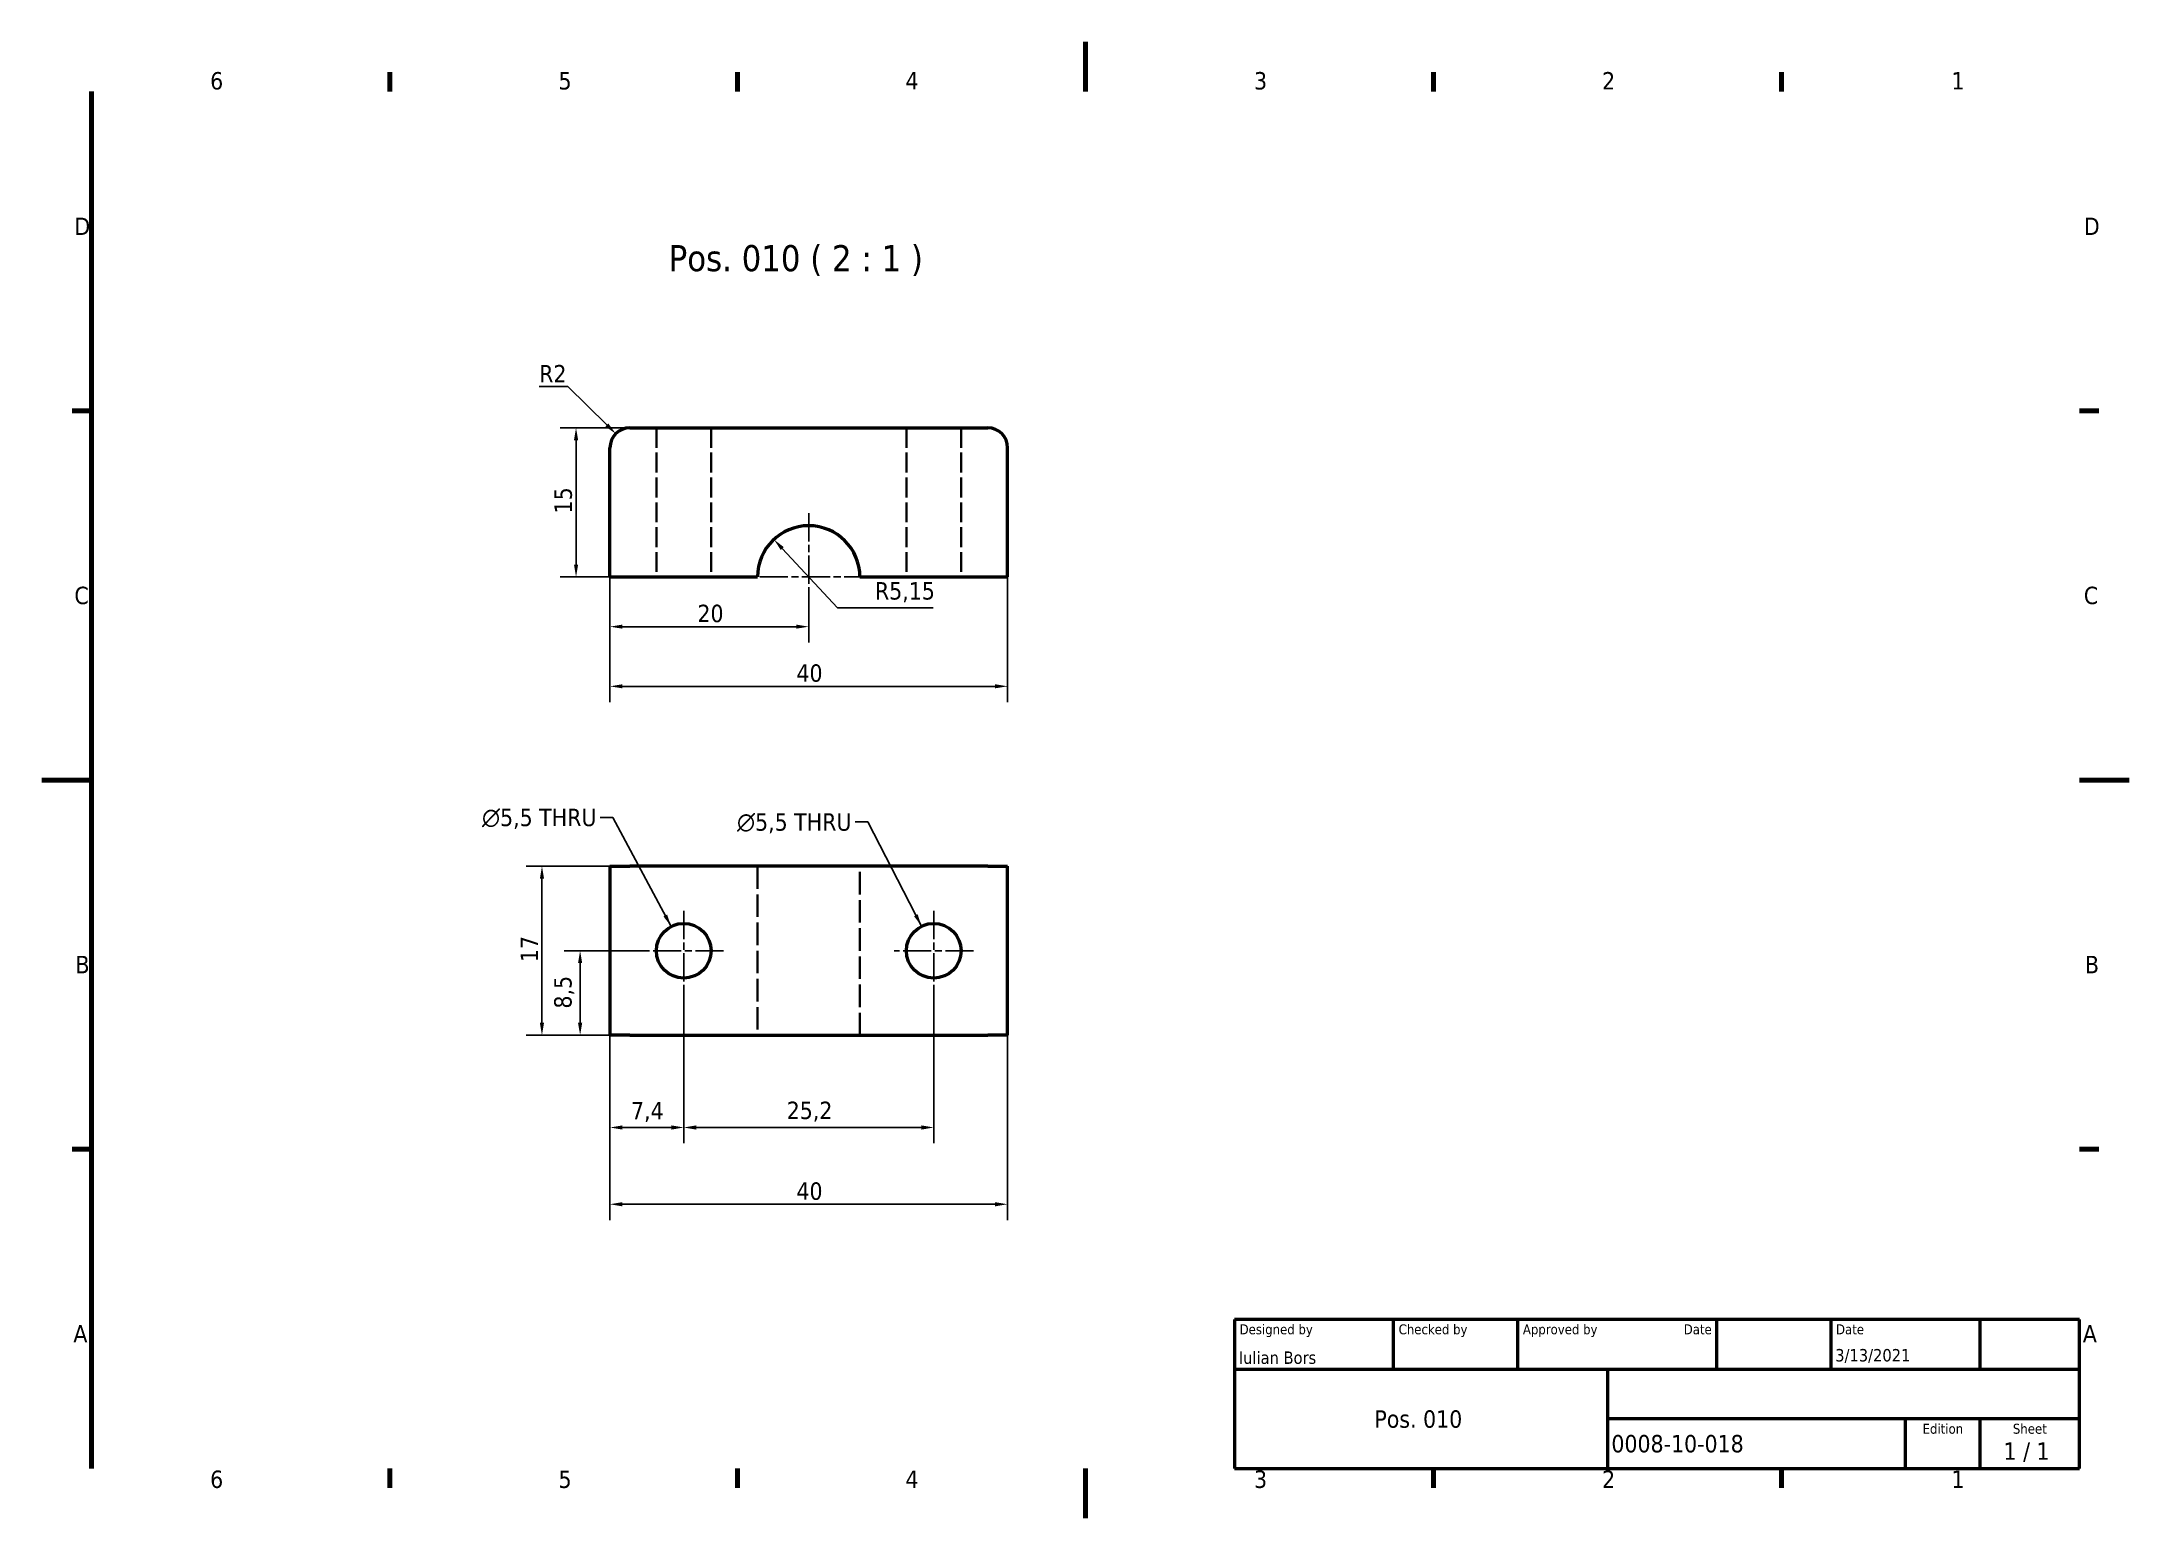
# Model space of a CAD drawing. Header units: millimetres. Extents: x 0 to 210, y 0 to 149.
import ezdxf
from ezdxf.enums import TextEntityAlignment as Align

# ---------------------------------------------------------------- set-up
doc = ezdxf.new("R2010")
doc.units = ezdxf.units.MM
doc.header["$LTSCALE"] = 0.5
doc.linetypes.add('CHAIN', pattern=[0.3543, 0.2362, -0.0295, 0.0591, -0.0295])
doc.linetypes.add('DASHED', pattern=[0.2068, 0.1655, -0.0413])
for name, color, linetype, lineweight in [('Border (ISO)', 7, 'Continuous', 70), ('Center Mark (ISO)', 7, 'Continuous', 25), ('Dimension (ISO)', 7, 'Continuous', 25), ('Hidden (ISO)', 7, 'DASHED', 35), ('Symbol (ISO)', 7, 'Continuous', 25), ('Title (ISO)', 7, 'Continuous', 50), ('Visible (ISO)', 7, 'Continuous', 50)]:
    doc.layers.add(name, color=color, linetype=linetype, lineweight=lineweight)
doc.styles.add('Label Text (ISO)', font='tahoma.ttf')
doc.styles.add('Note Text (ISO)', font='tahoma.ttf')
doc.styles.add('Text Style39', font='tahoma.ttf')
doc.styles.add('Text Style41', font='tahoma.ttf')
doc.dimstyles.new('Default - Method 1b (ISO)', dxfattribs={"dimscale": 0.5, "dimtxt": 3.5, "dimasz": 2.5, "dimexe": 3.175, "dimexo": 0, "dimgap": 0.762, "dimtad": 1, "dimtoh": 1, "dimrnd": 1e-08, "dimtxsty": 'Note Text (ISO)', "dimcen": 0.09, "dimdle": 10, "dimclrd": 256, "dimclre": 256, "dimclrt": 256, "dimazin": 2, "dimtfac": 1, "dimtmove": 0, "dimatfit": 3, "dimfxl": 0, "dimtolj": 1, "dimlwd": -1, "dimlwe": -1, "dimarcsym": 0})
doc.dimstyles.new('Default - Method 1b (ISO)$7', dxfattribs={"dimscale": 0.5, "dimtxt": 3.5, "dimasz": 2.5, "dimexe": 3.175, "dimexo": 0, "dimgap": 0.762, "dimtad": 1, "dimtoh": 1, "dimrnd": 1e-08, "dimtxsty": 'Note Text (ISO)', "dimcen": 0.09, "dimdle": 10, "dimclrd": 256, "dimclre": 256, "dimclrt": 256, "dimazin": 2, "dimtfac": 1, "dimtmove": 0, "dimatfit": 3, "dimfxl": 0, "dimtolj": 1, "dimlwd": -1, "dimlwe": -1, "dimarcsym": 0})

# ---------------------------------------------------------------- blocks, each defined once
blk = doc.blocks.new('Borders Default Border')
at = {"layer": 'Border (ISO)'}
for p, q in [((70, 287), (70, 290.9)), ((140, 287), (140, 290.9)), ((280, 287), (280, 290.9)), ((350, 287), (350, 290.9)), ((10, 222.75), (6.1, 222.75)), ((410, 222.75), (413.9, 222.75)), ((10, 74.25), (6.1, 74.25)), ((410, 74.25), (413.9, 74.25)), ((70, 10), (70, 6.1)), ((140, 10), (140, 6.1)), ((280, 10), (280, 6.1)), ((350, 10), (350, 6.1))]:
    blk.add_line(p, q, dxfattribs=at)
at = {"layer": 'Border (ISO)', "flags": 128}
for points in [[(210, 297), (210, 287)], [(10, 10), (10, 287)], [(0, 148.5), (10, 148.5)], [(420, 148.5), (410, 148.5)], [(210, 0), (210, 10)]]:
    blk.add_lwpolyline(points, dxfattribs=at)
at = {"layer": 'Border (ISO)', "char_height": 3.5, "attachment_point": 7, "style": 'Note Text (ISO)'}
for s, insert in [('6', (33.88, 287.33)), ('5', (103.98, 287.33)), ('4', (173.78, 287.4)), ('3', (243.91, 287.33)), ('2', (313.94, 287.4)), ('1', (384.21, 287.4)), ('D', (6.57, 258.13)), ('D', (410.87, 258.13)), ('C', (6.56, 183.81)), ('C', (410.86, 183.81)), ('B', (6.78, 109.63)), ('B', (411.08, 109.63)), ('A', (6.36, 35.38)), ('A', (410.66, 35.38)), ('6', (33.88, 6.03)), ('5', (103.98, 6.03)), ('4', (173.78, 6.1)), ('3', (243.91, 6.03)), ('2', (313.94, 6.1)), ('1', (384.21, 6.1))]:
    blk.add_mtext(s, dxfattribs=dict(at, insert=insert))
blk = doc.blocks.new('*D5')
at = {"layer": 'Defpoints', "color": 0}
for p in [(50.32, 65.58), (59.16, 65.58), (59.16, 48.58)]:
    blk.add_point(p, dxfattribs=at)
at = {"layer": 'Dimension (ISO)'}
for p, q in [((59.16, 65.58), (48.73, 65.58)), ((50.32, 49.83), (50.32, 64.33)), ((59.16, 48.58), (48.73, 48.58))]:
    blk.add_line(p, q, dxfattribs=at)
for points in [[(50.11, 64.33), (50.53, 64.33), (50.32, 65.58)], [(50.11, 49.83), (50.53, 49.83), (50.32, 48.58)]]:
    blk.add_solid(points, dxfattribs=at)
at = {"layer": 'Dimension (ISO)', "insert": (48.18, 55.94), "char_height": 1.75, "attachment_point": 1, "rotation": 90, "style": 'Note Text (ISO)'}
blk.add_mtext('\\A1;17', dxfattribs=at)
blk = doc.blocks.new('*D6')
at = {"layer": 'Defpoints', "color": 0}
for p in [(59.16, 109.67), (53.75, 94.67), (57.16, 94.67)]:
    blk.add_point(p, dxfattribs=at)
at = {"layer": 'Dimension (ISO)'}
for p, q in [((59.16, 109.67), (52.16, 109.67)), ((53.75, 108.42), (53.75, 95.92)), ((57.16, 94.67), (52.16, 94.67))]:
    blk.add_line(p, q, dxfattribs=at)
for points in [[(53.54, 108.42), (53.96, 108.42), (53.75, 109.67)], [(53.54, 95.92), (53.96, 95.92), (53.75, 94.67)]]:
    blk.add_solid(points, dxfattribs=at)
at = {"layer": 'Dimension (ISO)', "insert": (51.58, 101.06), "char_height": 1.75, "attachment_point": 1, "rotation": 90, "style": 'Note Text (ISO)'}
blk.add_mtext('\\A1;15', dxfattribs=at)
blk = doc.blocks.new('*D7')
at = {"layer": 'Defpoints', "color": 0}
for p in [(64.59, 53.08), (57.16, 48.58), (64.59, 39.3)]:
    blk.add_point(p, dxfattribs=at)
at = {"layer": 'Dimension (ISO)'}
for p, q in [((64.59, 53.08), (64.59, 37.71)), ((57.16, 48.58), (57.16, 37.71)), ((58.41, 39.3), (63.34, 39.3))]:
    blk.add_line(p, q, dxfattribs=at)
for points in [[(58.41, 39.51), (58.41, 39.09), (57.16, 39.3)], [(63.34, 39.51), (63.34, 39.09), (64.59, 39.3)]]:
    blk.add_solid(points, dxfattribs=at)
at = {"layer": 'Dimension (ISO)', "insert": (59.28, 41.87), "char_height": 1.75, "attachment_point": 1, "style": 'Note Text (ISO)'}
blk.add_mtext('\\A1;7,4', dxfattribs=at)
blk = doc.blocks.new('*D8')
at = {"layer": 'Defpoints', "color": 0}
for p in [(64.59, 53.08), (89.74, 53.08), (89.74, 39.3)]:
    blk.add_point(p, dxfattribs=at)
at = {"layer": 'Dimension (ISO)'}
for p, q in [((64.59, 53.08), (64.59, 37.71)), ((89.74, 53.08), (89.74, 37.71)), ((65.84, 39.3), (88.49, 39.3))]:
    blk.add_line(p, q, dxfattribs=at)
for points in [[(65.84, 39.51), (65.84, 39.09), (64.59, 39.3)], [(88.49, 39.51), (88.49, 39.09), (89.74, 39.3)]]:
    blk.add_solid(points, dxfattribs=at)
at = {"layer": 'Dimension (ISO)', "insert": (74.94, 41.9), "char_height": 1.75, "attachment_point": 1, "style": 'Note Text (ISO)'}
blk.add_mtext('\\A1;25,2', dxfattribs=at)
blk = doc.blocks.new('*D9')
at = {"layer": 'Defpoints', "color": 0}
for p in [(57.16, 48.58), (97.16, 48.58), (97.16, 31.58)]:
    blk.add_point(p, dxfattribs=at)
at = {"layer": 'Dimension (ISO)'}
for p, q in [((57.16, 48.58), (57.16, 29.99)), ((97.16, 48.58), (97.16, 29.99)), ((58.41, 31.58), (95.91, 31.58))]:
    blk.add_line(p, q, dxfattribs=at)
for points in [[(58.41, 31.79), (58.41, 31.37), (57.16, 31.58)], [(95.91, 31.79), (95.91, 31.37), (97.16, 31.58)]]:
    blk.add_solid(points, dxfattribs=at)
at = {"layer": 'Dimension (ISO)', "insert": (75.92, 33.78), "char_height": 1.75, "attachment_point": 1, "style": 'Note Text (ISO)'}
blk.add_mtext('\\A1;40', dxfattribs=at)
blk = doc.blocks.new('*D10')
at = {"layer": 'Defpoints', "color": 0}
for p in [(60.59, 57.08), (54.16, 48.58), (59.16, 48.58)]:
    blk.add_point(p, dxfattribs=at)
at = {"layer": 'Dimension (ISO)'}
for p, q in [((60.59, 57.08), (52.57, 57.08)), ((54.16, 55.83), (54.16, 49.83)), ((59.16, 48.58), (52.57, 48.58))]:
    blk.add_line(p, q, dxfattribs=at)
for points in [[(53.95, 55.83), (54.37, 55.83), (54.16, 57.08)], [(53.95, 49.83), (54.37, 49.83), (54.16, 48.58)]]:
    blk.add_solid(points, dxfattribs=at)
at = {"layer": 'Dimension (ISO)', "insert": (51.55, 51.26), "char_height": 1.75, "attachment_point": 1, "rotation": 90, "style": 'Note Text (ISO)'}
blk.add_mtext('\\A1;8,5', dxfattribs=at)
blk = doc.blocks.new('*D11')
at = {"layer": 'Defpoints', "color": 0}
for p in [(57.16, 94.67), (77.16, 93.42), (77.16, 89.67)]:
    blk.add_point(p, dxfattribs=at)
at = {"layer": 'Dimension (ISO)'}
for p, q in [((57.16, 94.67), (57.16, 88.09)), ((77.16, 93.42), (77.16, 88.09)), ((58.41, 89.67), (75.91, 89.67))]:
    blk.add_line(p, q, dxfattribs=at)
for points in [[(58.41, 89.88), (58.41, 89.47), (57.16, 89.67)], [(75.91, 89.88), (75.91, 89.47), (77.16, 89.67)]]:
    blk.add_solid(points, dxfattribs=at)
at = {"layer": 'Dimension (ISO)', "insert": (65.96, 91.88), "char_height": 1.75, "attachment_point": 1, "style": 'Note Text (ISO)'}
blk.add_mtext('\\A1;20', dxfattribs=at)
blk = doc.blocks.new('*D12')
at = {"layer": 'Defpoints', "color": 0}
for p in [(57.16, 94.67), (97.16, 94.67), (97.16, 83.67)]:
    blk.add_point(p, dxfattribs=at)
at = {"layer": 'Dimension (ISO)'}
for p, q in [((57.16, 94.67), (57.16, 82.09)), ((97.16, 94.67), (97.16, 82.09)), ((58.41, 83.67), (95.91, 83.67))]:
    blk.add_line(p, q, dxfattribs=at)
for points in [[(58.41, 83.88), (58.41, 83.47), (57.16, 83.67)], [(95.91, 83.88), (95.91, 83.47), (97.16, 83.67)]]:
    blk.add_solid(points, dxfattribs=at)
at = {"layer": 'Dimension (ISO)', "insert": (75.92, 85.88), "char_height": 1.75, "attachment_point": 1, "style": 'Note Text (ISO)'}
blk.add_mtext('\\A1;40', dxfattribs=at)
blk = doc.blocks.new('*D13')
at = {"layer": 'Defpoints', "color": 0}
for p in [(57.74, 109.08), (59.16, 107.67)]:
    blk.add_point(p, dxfattribs=at)
at = {"layer": 'Dimension (ISO)'}
for p, q in [((50.04, 113.82), (52.94, 113.82)), ((52.94, 113.82), (56.85, 109.96))]:
    blk.add_line(p, q, dxfattribs=at)
blk.add_solid([(57, 110.11), (56.7, 109.81), (57.74, 109.08)], dxfattribs=at)
at = {"layer": 'Dimension (ISO)', "insert": (50.04, 115.99), "char_height": 1.75, "attachment_point": 1, "style": 'Note Text (ISO)'}
blk.add_mtext('\\A1;R2', dxfattribs=at)
blk = doc.blocks.new('*D14')
at = {"layer": 'Defpoints', "color": 0}
for p in [(73.65, 98.44), (77.16, 94.67)]:
    blk.add_point(p, dxfattribs=at)
at = {"layer": 'Dimension (ISO)'}
for p, q in [((80.05, 91.58), (74.5, 97.52)), ((89.68, 91.58), (80.05, 91.58))]:
    blk.add_line(p, q, dxfattribs=at)
blk.add_solid([(74.65, 97.67), (74.35, 97.38), (73.65, 98.44)], dxfattribs=at)
at = {"layer": 'Dimension (ISO)', "insert": (83.82, 94.15), "char_height": 1.75, "attachment_point": 1, "style": 'Note Text (ISO)'}
blk.add_mtext('\\A1;R5,15', dxfattribs=at)
blk = doc.blocks.new('Title Blocks I.A.B')
at = {"layer": 'Title (ISO)'}
for p, q in [((270.07, 130), (100.07, 130)), ((100.07, 130), (100.07, 100)), ((132.07, 120), (132.07, 130)), ((157.07, 120), (157.07, 130)), ((197.07, 120), (197.07, 130)), ((220.07, 120), (220.07, 130)), ((250.07, 120), (250.07, 130)), ((270.07, 100), (270.07, 130)), ((100.07, 120), (270.07, 120)), ((175.07, 120), (175.07, 100)), ((270.07, 110), (175.07, 110)), ((235.07, 100), (235.07, 110)), ((250.07, 100), (250.07, 110)), ((100.07, 100), (270.07, 100))]:
    blk.add_line(p, q, dxfattribs=at)
at = {"layer": 'Title (ISO)', "style": 'Text Style41'}
for s, p in [('Designed by', (101.07, 129)), ('Checked by', (133.07, 129)), ('Approved by', (158.07, 129)), ('Date', (221.07, 129))]:
    blk.add_text(s, height=2, dxfattribs=at).set_placement(p, align=Align.TOP_LEFT)
blk.add_text('Date', height=2, dxfattribs=at).set_placement((196.07, 129), align=Align.TOP_RIGHT)
for s, p in [('Edition', (242.57, 109)), ('Sheet', (260.07, 109))]:
    blk.add_text(s, height=2, dxfattribs=at).set_placement(p, align=Align.TOP_CENTER)
at = {"layer": 'Title (ISO)', "style": 'Note Text (ISO)'}
blk.add_text('1 / 1 ', height=3.5, dxfattribs=at).set_placement((260.07, 103.5), align=Align.MIDDLE_CENTER)
at = {"layer": 'Title (ISO)'}
for tag, p, height, style in [('AUTHOR_001', (100.92, 121.05), 2.5, 'Text Style39'), ('CREATION_DATE_001', (220.91, 121.54), 2.5, 'Text Style39'), ('COMPANY_001', (128.2, 108.21), 3.5, 'Note Text (ISO)'), ('PART_NUMBER_001', (175.88, 103.25), 3.5, 'Note Text (ISO)')]:
    blk.add_attdef(tag, p, '', height=height, dxfattribs=dict(at, style=style))
at = {"layer": 'Title (ISO)', "style": 'Text Style39'}
for tag, p in [('CHECKED_BY', (133.07, 121)), ('ENG_APPROVED_BY', (158.07, 121))]:
    blk.add_attdef(tag, text='', height=2.5, dxfattribs=at).set_placement(p, align=Align.BOTTOM_LEFT)
blk.add_attdef('ENG_APPROVAL_DATE', text='', height=2.5, dxfattribs=at).set_placement((196.07, 121), align=Align.BOTTOM_RIGHT)
at = {"layer": 'Title (ISO)', "style": 'Note Text (ISO)'}
for tag, p in [('TITLE', (222.57, 115)), ('REVISION_NUMBER', (242.57, 103.5))]:
    blk.add_attdef(tag, text='', height=3.5, dxfattribs=at).set_placement(p, align=Align.MIDDLE_CENTER)

msp = doc.modelspace()

# ---------------------------------------------------------------- linework, layer by layer
at = {"layer": 'Center Mark (ISO)', "linetype": 'CHAIN', "ltscale": 23.990969}
for p, q in [((77.1606, 101.074), (77.1606, 93.424)), ((83.5606, 94.674), (70.7606, 94.674)), ((64.5856, 61.0776), (64.5856, 53.0776)), ((89.7356, 61.0776), (89.7356, 53.0776)), ((68.5856, 57.0776), (60.5856, 57.0776)), ((93.7356, 57.0776), (85.7356, 57.0776))]:
    msp.add_line(p, q, dxfattribs=at)
at = {"layer": 'Hidden (ISO)', "ltscale": 24.17795}
for p, q in [((61.8356, 109.674), (61.8356, 94.674)), ((67.3356, 109.674), (67.3356, 94.674)), ((86.9856, 109.674), (86.9856, 94.674)), ((92.4856, 109.674), (92.4856, 94.674))]:
    msp.add_line(p, q, dxfattribs=at)
at = {"layer": 'Hidden (ISO)', "ltscale": 27.401676}
for p, q in [((72.0106, 65.5776), (72.0106, 48.5776)), ((82.3106, 48.5776), (82.3106, 65.5776))]:
    msp.add_line(p, q, dxfattribs=at)
at = {"layer": 'Visible (ISO)'}
for p, q in [((59.1606, 109.674), (95.1606, 109.674)), ((57.1606, 94.674), (57.1606, 107.674)), ((97.1606, 94.674), (97.1606, 107.674)), ((57.1606, 94.674), (72.0106, 94.674)), ((82.3106, 94.674), (97.1606, 94.674)), ((57.1606, 65.5776), (59.1606, 65.5776)), ((57.1606, 65.5776), (57.1606, 48.5776)), ((95.1606, 65.5776), (59.1606, 65.5776)), ((95.1606, 65.5776), (97.1606, 65.5776)), ((97.1606, 48.5776), (97.1606, 65.5776)), ((59.1606, 48.5776), (57.1606, 48.5776)), ((59.1606, 48.5776), (95.1606, 48.5776)), ((97.1606, 48.5776), (95.1606, 48.5776))]:
    msp.add_line(p, q, dxfattribs=at)
for centre in [(64.5856, 57.0776), (89.7356, 57.0776)]:
    msp.add_circle(centre, 2.75, dxfattribs=at)
for centre, radius, start, end in [((59.1606, 107.674), 2, 90, 180), ((95.1606, 107.674), 2, 0, 90), ((77.1606, 94.674), 5.15, 0, 180)]:
    msp.add_arc(centre, radius, start, end, dxfattribs=at)

# ---------------------------------------------------------------- block references
at = {"xscale": 0.5, "yscale": 0.5, "zscale": 0.5}
msp.add_blockref('Borders Default Border', (0, 0), dxfattribs=at)
msp.add_blockref('Title Blocks I.A.B', (69.9643, -45), dxfattribs=at).add_auto_attribs({'PART_NUMBER_001': '0008-10-018', 'COMPANY_001': 'Pos. 010', 'AUTHOR_001': 'Iulian Bors', 'CREATION_DATE_001': '3/13/2021'})

# ---------------------------------------------------------------- texts
at = {"layer": 'Symbol (ISO)', "insert": (63.0713, 124.9504), "char_height": 2.625, "attachment_point": 7, "style": 'Label Text (ISO)'}
msp.add_mtext('Pos. 010 ( 2 : 1 )', dxfattribs=at)
at = {"layer": 'Symbol (ISO)', "char_height": 1.75, "width": 12.292132, "attachment_point": 3, "line_spacing_factor": 0.6125, "style": 'Note Text (ISO)'}
for insert in [(55.8039, 71.3617), (81.4562, 70.902)]:
    msp.add_mtext('\\fAIGDT|b0|i0;\\H1.7500;n\\fTahoma|b0|i0;\\H1.7500;5,5 THRU', dxfattribs=dict(at, insert=insert))

# ---------------------------------------------------------------- dimensions: what is measured, and where the dimension line sits
at = {"layer": 'Dimension (ISO)'}
for center, mpoint, picture, middle in [((59.1606, 107.674), (57.7384, 109.0802), '*D13', (51.2992, 113.8223)), ((77.1606, 94.674), (73.6457, 98.4381), '*D14', (86.7484, 91.5779))]:
    dim = msp.add_radius_dim(center=center, mpoint=mpoint, dimstyle='Default - Method 1b (ISO)', override={"dimgap": 0.762, "dimtih": 1, "dimdec": 2, "dimlfac": 1, "dimcen": 0, "dimtol": 0, "dimlim": 0, "dimtp": 0, "dimtm": 0, "dimtdec": 2, "dimtofl": 0}, dxfattribs=at)
    dim.commit()
    dim.dimension.update_dxf_attribs({"geometry": picture, "text_midpoint": middle, "dimtype": 164})
for base, p1, p2, angle, override, picture, middle in [((53.75, 94.674), (59.1606, 109.674), (57.1606, 94.674), 270, {"dimgap": 0.762, "dimtoh": 0, "dimdec": 2, "dimtol": 0, "dimlim": 0, "dimtp": 0, "dimtm": 0, "dimtdec": 2, "dimtofl": 0, "dimatfit": 1}, '*D6', (53.75, 102.174)), ((77.1606, 89.674), (57.1606, 94.674), (77.1606, 93.424), 180, {"dimgap": 0.762, "dimtoh": 0, "dimdec": 2, "dimtol": 0, "dimlim": 0, "dimtp": 0, "dimtm": 0, "dimtdec": 2, "dimtofl": 0, "dimatfit": 1}, '*D11', (67.1606, 89.674)), ((50.3191, 65.5776), (59.1606, 48.5776), (59.1606, 65.5776), 270, {"dimgap": 0.762, "dimtoh": 0, "dimdec": 2, "dimtol": 0, "dimlim": 0, "dimtp": 0, "dimtm": 0, "dimtdec": 2, "dimtofl": 0, "dimatfit": 1}, '*D5', (50.3191, 57.0776)), ((54.1606, 48.5776), (60.5856, 57.0776), (59.1606, 48.5776), 90, {"dimgap": 0.762, "dimtoh": 0, "dimdec": 2, "dimtol": 0, "dimlim": 0, "dimtp": 0, "dimtm": 0, "dimtdec": 2, "dimtofl": 0, "dimatfit": 1}, '*D10', (54.1606, 52.8276)), ((64.5856, 39.2995), (57.1606, 48.5776), (64.5856, 53.0776), 180, {"dimgap": 0.762, "dimtoh": 0, "dimdec": 1, "dimtol": 0, "dimlim": 0, "dimtp": 0, "dimtm": 0, "dimtdec": 2, "dimtofl": 0, "dimatfit": 1}, '*D7', (60.8731, 39.2995)), ((89.7356310807, 39.299471248), (64.5856310807, 53.077639883), (89.7356310807, 53.077639883), 180, {"dimgap": 0.762, "dimtoh": 0, "dimdec": 1, "dimtol": 0, "dimlim": 0, "dimtp": 0, "dimtm": 0, "dimtdec": 2, "dimtofl": 0, "dimatfit": 1}, '*D8', (77.1606310807, 39.299471248)), ((97.1606, 31.5776), (57.1606, 48.5776), (97.1606, 48.5776), 180, {"dimgap": 0.762, "dimtoh": 0, "dimdec": 2, "dimtol": 0, "dimlim": 0, "dimtp": 0, "dimtm": 0, "dimtdec": 2, "dimtofl": 0, "dimatfit": 1}, '*D9', (77.1606, 31.5776))]:
    dim = msp.add_linear_dim(base=base, p1=p1, p2=p2, angle=angle, dimstyle='Default - Method 1b (ISO)', override=override, dxfattribs=at)
    dim.commit()
    dim.dimension.update_dxf_attribs({"geometry": picture, "text_midpoint": middle, "dimtype": 160})
dim = msp.add_linear_dim(base=(97.1606, 83.674), p1=(57.1606, 94.674), p2=(97.1606, 94.674), dimstyle='Default - Method 1b (ISO)', override={"dimgap": 0.762, "dimtoh": 0, "dimdec": 2, "dimtol": 0, "dimlim": 0, "dimtp": 0, "dimtm": 0, "dimtdec": 2, "dimtofl": 0, "dimatfit": 1}, dxfattribs=at)
dim.commit()
dim.dimension.update_dxf_attribs({"geometry": '*D12', "text_midpoint": (77.1606, 83.674), "dimtype": 160})

# ---------------------------------------------------------------- leaders
at = {"layer": 'Symbol (ISO)', "annotation_type": 0, "has_hookline": 1, "hookline_direction": 1, "text_width": 11.946}
for points in [[(63.3192, 59.5187), (57.4349, 70.4867), (56.1849, 70.4867)], [(88.5077, 59.5383), (83.0872, 70.027), (81.8372, 70.027)]]:
    msp.add_leader(points, dimstyle='Default - Method 1b (ISO)$7', override={"dimtad": 0}, dxfattribs=at)

doc.saveas('drawing.dxf')
